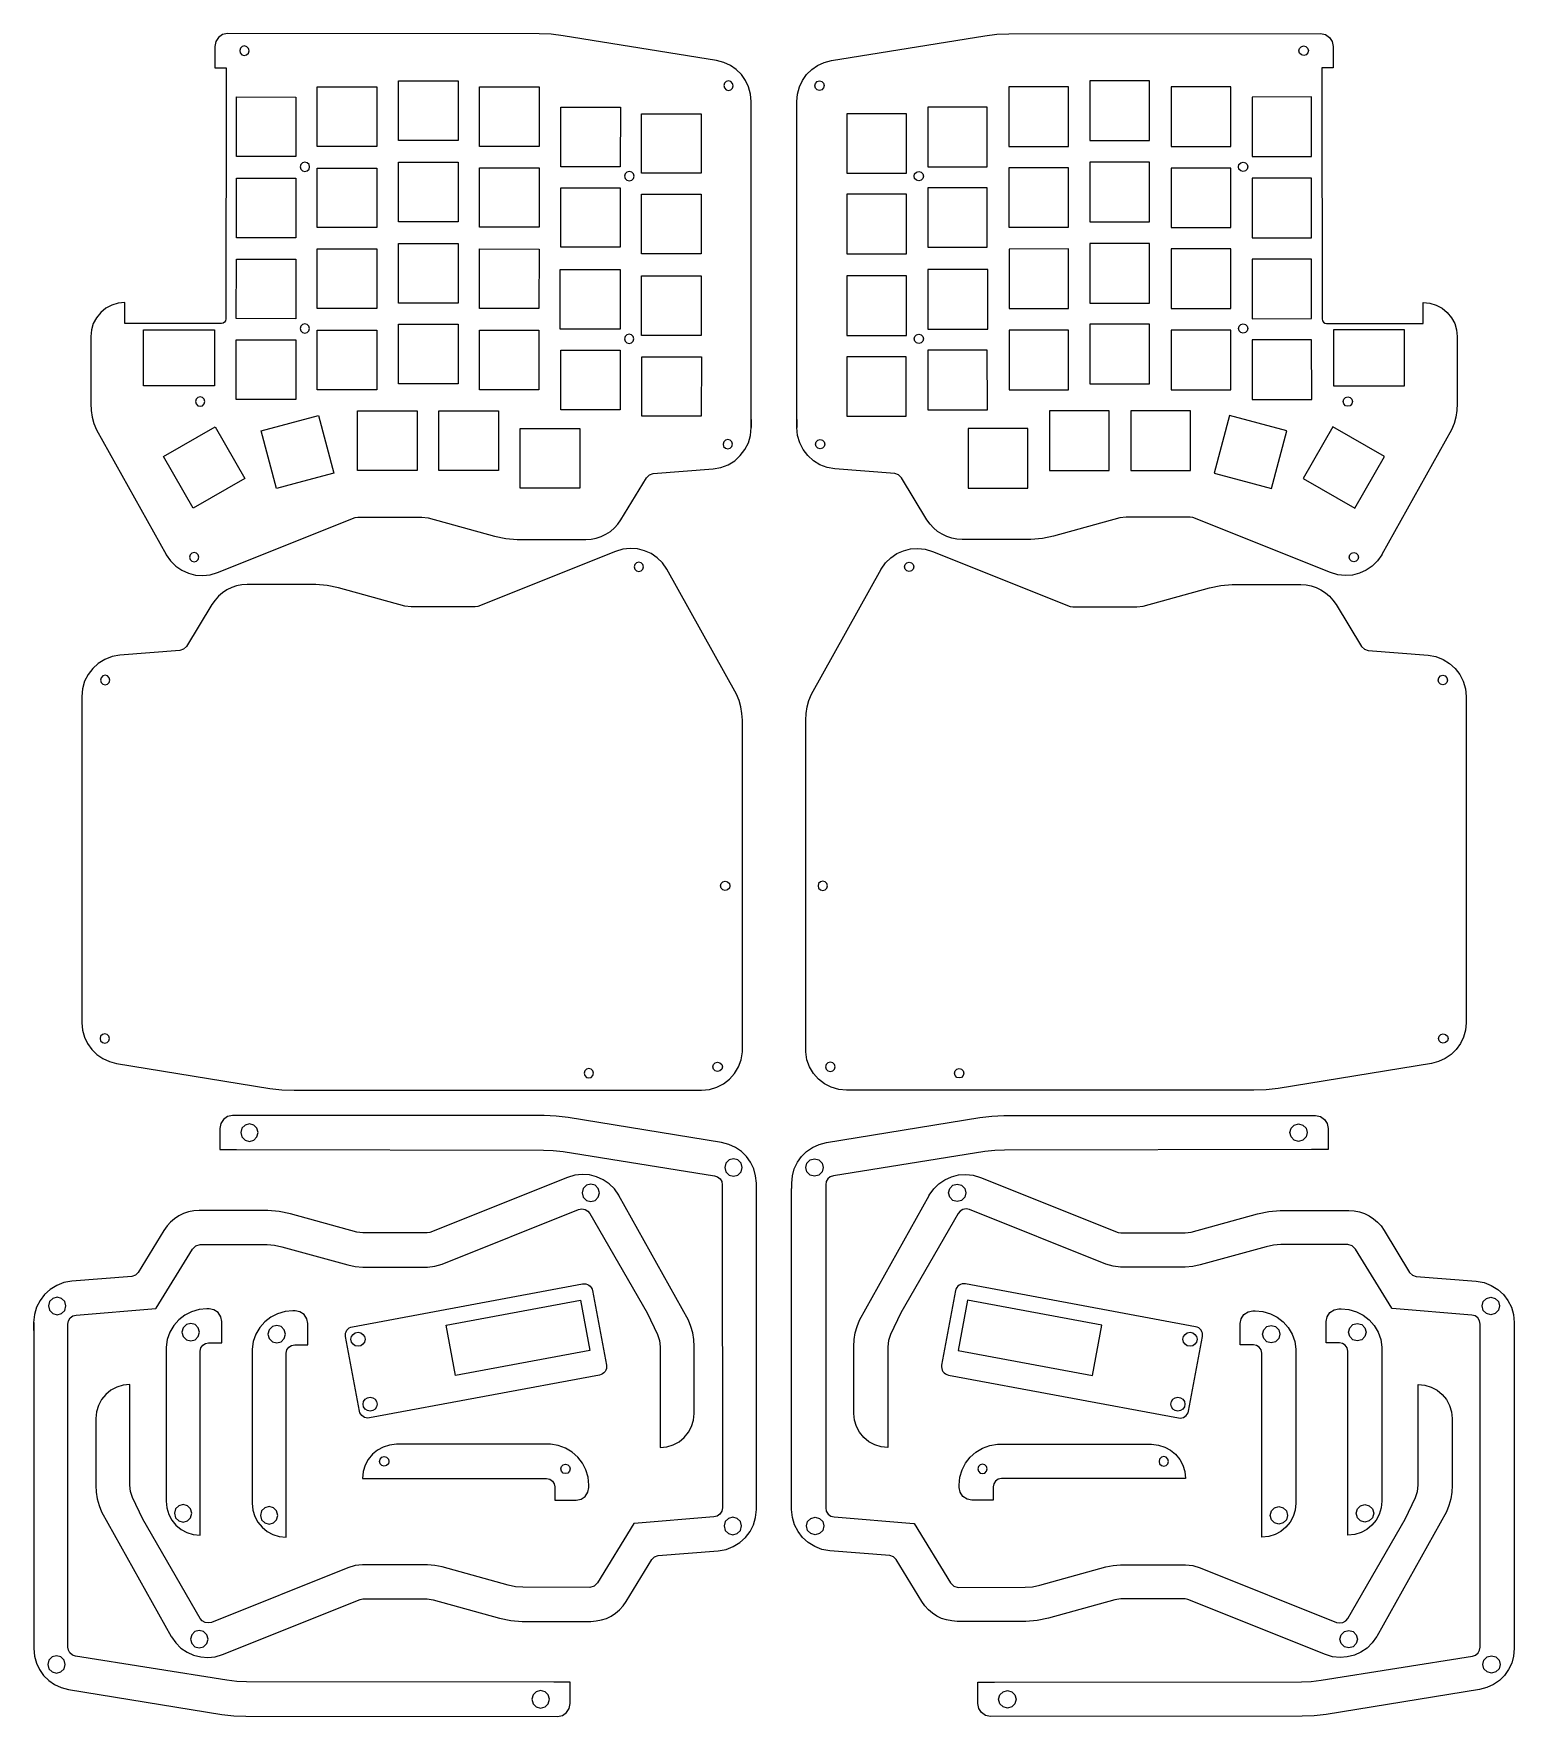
# Model space of a CAD drawing. Header units: millimetres. Extents: x 44 to 392, y 35 to 430.
import ezdxf

# ---------------------------------------------------------------- set-up
doc = ezdxf.new("R2010")
doc.units = ezdxf.units.MM
doc.header["$MEASUREMENT"] = 0
doc.layers.add('Ebene 1', color=7, linetype='Continuous')

msp = doc.modelspace()

# ---------------------------------------------------------------- linework, layer by layer
for p, q in [((205.56, 229.9), (205.71, 230.45)), ((205.71, 229.35), (205.56, 229.9)), ((205.71, 230.45), (206.11, 230.86)), ((206.11, 230.86), (206.66, 231)), ((206.66, 231), (207.21, 230.86)), ((207.21, 230.86), (207.61, 230.45)), ((207.61, 230.45), (207.76, 229.9)), ((207.76, 229.9), (207.61, 229.35)), ((207.76, 229.9), (207.76, 229.9)), ((228.58, 230.45), (228.44, 229.9)), ((228.44, 229.9), (228.58, 229.35)), ((228.44, 229.9), (228.44, 229.9)), ((228.99, 230.86), (228.58, 230.45)), ((229.54, 231), (228.99, 230.86)), ((230.09, 230.86), (229.54, 231)), ((230.49, 230.45), (230.09, 230.86)), ((230.64, 229.9), (230.49, 230.45)), ((230.49, 229.35), (230.64, 229.9)), ((206.11, 228.95), (205.71, 229.35)), ((206.66, 228.8), (206.11, 228.95)), ((207.21, 228.95), (206.66, 228.8)), ((207.61, 229.35), (207.21, 228.95)), ((228.58, 229.35), (228.99, 228.95)), ((228.99, 228.95), (229.54, 228.8)), ((229.54, 228.8), (230.09, 228.95)), ((230.09, 228.95), (230.49, 229.35)), ((210.66, 213.39), (210.66, 213.39)), ((225.54, 213.39), (225.54, 213.39)), ((203.76, 187.33), (203.91, 187.88)), ((203.91, 186.78), (203.76, 187.33)), ((203.91, 187.88), (204.31, 188.28)), ((204.31, 186.38), (203.91, 186.78)), ((204.31, 188.28), (204.86, 188.43)), ((204.86, 186.23), (204.31, 186.38)), ((204.86, 188.43), (205.41, 188.28)), ((205.41, 186.38), (204.86, 186.23)), ((205.41, 188.28), (205.82, 187.88)), ((205.82, 186.78), (205.41, 186.38)), ((205.82, 187.88), (205.96, 187.33)), ((205.96, 187.33), (205.82, 186.78)), ((205.96, 187.33), (205.96, 187.33)), ((230.38, 187.88), (230.23, 187.33)), ((230.23, 187.33), (230.38, 186.78)), ((230.23, 187.33), (230.23, 187.33)), ((230.78, 188.28), (230.38, 187.88)), ((230.38, 186.78), (230.78, 186.38)), ((231.33, 188.43), (230.78, 188.28)), ((230.78, 186.38), (231.33, 186.23)), ((231.88, 188.28), (231.33, 188.43)), ((231.33, 186.23), (231.88, 186.38)), ((232.28, 187.88), (231.88, 188.28)), ((231.88, 186.38), (232.28, 186.78)), ((232.43, 187.33), (232.28, 187.88)), ((232.28, 186.78), (232.43, 187.33)), ((175.68, 185.84), (175.68, 185.84)), ((260.51, 185.84), (260.51, 185.84)), ((125.45, 94.64), (125.59, 95.19)), ((125.59, 95.19), (126, 95.59)), ((126, 95.59), (126.55, 95.74)), ((126.55, 95.74), (127.1, 95.59)), ((126.55, 95.74), (126.55, 95.74)), ((127.1, 95.59), (127.5, 95.19)), ((127.5, 95.19), (127.65, 94.64)), ((308.7, 95.19), (308.55, 94.64)), ((309.1, 95.59), (308.7, 95.19)), ((309.65, 95.74), (309.1, 95.59)), ((310.2, 95.59), (309.65, 95.74)), ((309.65, 95.74), (309.65, 95.74)), ((310.6, 95.19), (310.2, 95.59)), ((310.75, 94.64), (310.6, 95.19)), ((125.59, 94.09), (125.45, 94.64)), ((126, 93.69), (125.59, 94.09)), ((126.55, 93.54), (126, 93.69)), ((127.1, 93.69), (126.55, 93.54)), ((127.5, 94.09), (127.1, 93.69)), ((127.65, 94.64), (127.5, 94.09)), ((168.02, 92.85), (168.17, 93.4)), ((168.17, 92.3), (168.02, 92.85)), ((168.17, 93.4), (168.57, 93.8)), ((168.57, 91.89), (168.17, 92.3)), ((168.57, 93.8), (169.12, 93.95)), ((169.12, 91.75), (168.57, 91.89)), ((169.12, 93.95), (169.67, 93.8)), ((169.12, 93.95), (169.12, 93.95)), ((169.67, 91.89), (169.12, 91.75)), ((169.67, 93.8), (170.07, 93.4)), ((170.07, 92.3), (169.67, 91.89)), ((170.07, 93.4), (170.22, 92.85)), ((170.22, 92.85), (170.07, 92.3)), ((266.12, 93.4), (265.97, 92.85)), ((265.97, 92.85), (266.12, 92.3)), ((266.52, 93.8), (266.12, 93.4)), ((266.12, 92.3), (266.52, 91.89)), ((267.07, 93.95), (266.52, 93.8)), ((266.52, 91.89), (267.07, 91.75)), ((267.62, 93.8), (267.07, 93.95)), ((267.07, 93.95), (267.07, 93.95)), ((267.07, 91.75), (267.62, 91.89)), ((268.03, 93.4), (267.62, 93.8)), ((267.62, 91.89), (268.03, 92.3)), ((268.17, 92.85), (268.03, 93.4)), ((268.03, 92.3), (268.17, 92.85)), ((308.55, 94.64), (308.7, 94.09)), ((308.7, 94.09), (309.1, 93.69)), ((309.1, 93.69), (309.65, 93.54)), ((309.65, 93.54), (310.2, 93.69)), ((310.2, 93.69), (310.6, 94.09)), ((310.6, 94.09), (310.75, 94.64))]:
    msp.add_line(p, q)
for points in [[(94.77, 426.14), (94.77, 426.14), (94.63, 426.69), (94.23, 427.1), (93.69, 427.26), (93.13, 427.12), (92.73, 426.72), (92.57, 426.18), (92.71, 425.62), (93.11, 425.21), (93.65, 425.06), (94.2, 425.2), (94.61, 425.59)], [(341.43, 426.14), (341.43, 426.14), (341.56, 426.69), (341.96, 427.1), (342.51, 427.26), (343.06, 427.12), (343.47, 426.72), (343.63, 426.18), (343.49, 425.62), (343.09, 425.21), (342.54, 425.06), (341.99, 425.2), (341.58, 425.59)], [(208.49, 417.92), (208.49, 417.92), (208.35, 418.47), (207.96, 418.88), (207.41, 419.04), (206.86, 418.9), (206.45, 418.5), (206.29, 417.95), (206.43, 417.4), (206.83, 416.99), (207.38, 416.84), (207.93, 416.97), (208.34, 417.37)], [(227.7, 417.92), (227.7, 417.92), (227.84, 418.47), (228.24, 418.88), (228.79, 419.04), (229.34, 418.9), (229.75, 418.5), (229.9, 417.95), (229.76, 417.4), (229.37, 416.99), (228.82, 416.84), (228.27, 416.97), (227.86, 417.37)], [(208.34, 333.68), (208.34, 333.68), (208.2, 334.23), (207.8, 334.64), (207.25, 334.8), (206.7, 334.66), (206.29, 334.26), (206.14, 333.71), (206.27, 333.16), (206.67, 332.75), (207.22, 332.6), (207.77, 332.74), (208.18, 333.13)], [(227.86, 333.68), (227.86, 333.68), (228, 334.23), (228.4, 334.64), (228.94, 334.8), (229.5, 334.66), (229.9, 334.26), (230.06, 333.71), (229.92, 333.16), (229.52, 332.75), (228.98, 332.6), (228.42, 332.74), (228.02, 333.13)], [(82.98, 307.11), (82.98, 307.11), (82.84, 307.66), (82.44, 308.07), (81.89, 308.22), (81.34, 308.08), (80.93, 307.69), (80.78, 307.14), (80.92, 306.59), (81.31, 306.18), (81.86, 306.02), (82.41, 306.16), (82.82, 306.56)], [(187.43, 304.88), (187.43, 304.88), (187.29, 305.43), (186.88, 305.83), (186.33, 305.98), (185.78, 305.83), (185.38, 305.43), (185.23, 304.88), (185.38, 304.33), (185.78, 303.92), (186.33, 303.78), (186.88, 303.92), (187.29, 304.33)], [(248.76, 304.88), (248.76, 304.88), (248.91, 305.43), (249.31, 305.83), (249.86, 305.98), (250.41, 305.83), (250.81, 305.43), (250.96, 304.88), (250.81, 304.33), (250.41, 303.92), (249.86, 303.78), (249.31, 303.92), (248.91, 304.33)], [(353.22, 307.11), (353.22, 307.11), (353.36, 307.66), (353.75, 308.07), (354.3, 308.22), (354.85, 308.08), (355.26, 307.69), (355.42, 307.14), (355.28, 306.59), (354.88, 306.18), (354.33, 306.02), (353.78, 306.16), (353.37, 306.56)], [(62.09, 278.26), (62.09, 278.26), (61.94, 278.81), (61.54, 279.21), (60.99, 279.36), (60.44, 279.21), (60.03, 278.81), (59.89, 278.26), (60.03, 277.71), (60.44, 277.3), (60.99, 277.16), (61.54, 277.3), (61.94, 277.71)], [(374.11, 278.26), (374.11, 278.26), (374.26, 278.81), (374.66, 279.21), (375.21, 279.36), (375.76, 279.21), (376.16, 278.81), (376.31, 278.26), (376.16, 277.71), (375.76, 277.3), (375.21, 277.16), (374.66, 277.3), (374.26, 277.71)], [(61.96, 194.02), (61.96, 194.02), (61.81, 194.57), (61.41, 194.97), (60.86, 195.12), (60.31, 194.97), (59.91, 194.57), (59.76, 194.02), (59.91, 193.47), (60.31, 193.07), (60.86, 192.92), (61.41, 193.07), (61.81, 193.47)], [(374.24, 194.02), (374.24, 194.02), (374.38, 194.57), (374.79, 194.97), (375.34, 195.12), (375.89, 194.97), (376.29, 194.57), (376.44, 194.02), (376.29, 193.47), (375.89, 193.07), (375.34, 192.92), (374.79, 193.07), (374.38, 193.47)], [(175.68, 185.84), (175.68, 185.84), (175.54, 186.39), (175.13, 186.79), (174.58, 186.94), (174.03, 186.79), (173.63, 186.39), (173.48, 185.84), (173.63, 185.29), (174.03, 184.88), (174.58, 184.74), (175.13, 184.88), (175.54, 185.29)], [(260.51, 185.84), (260.51, 185.84), (260.66, 186.39), (261.06, 186.79), (261.61, 186.94), (262.16, 186.79), (262.56, 186.39), (262.71, 185.84), (262.56, 185.29), (262.16, 184.88), (261.61, 184.74), (261.06, 184.88), (260.66, 185.29)]]:
    msp.add_lwpolyline(points, close=True)
for points in [[(192.93, 304.27), (192.9, 304.32), (191.87, 305.77), (190.63, 306.99), (189.21, 307.96), (187.66, 308.65), (186, 309.07), (184.29, 309.19), (182.56, 309), (180.85, 308.49), (148.52, 295.55), (147.88, 295.43), (132.83, 295.43), (131.36, 295.63), (115.8, 299.95), (113.15, 300.49), (110.46, 300.68), (94.34, 300.68), (93.08, 300.6), (91.86, 300.36), (90.7, 299.97), (89.59, 299.43), (88.56, 298.77), (87.62, 297.97), (86.78, 297.05), (86.06, 296.03), (80.06, 286.16), (79.4, 285.5), (78.51, 285.21), (64.42, 284.07), (62.58, 283.75), (60.89, 283.1), (59.36, 282.16), (58.05, 280.97), (56.96, 279.56), (56.15, 277.96), (55.64, 276.22), (55.46, 274.36), (55.47, 272.46)], [(243.26, 304.27), (243.29, 304.32), (244.32, 305.77), (245.56, 306.99), (246.98, 307.96), (248.54, 308.65), (250.19, 309.07), (251.9, 309.19), (253.63, 309), (255.34, 308.49), (287.67, 295.55), (288.31, 295.43), (303.37, 295.43), (304.84, 295.63), (320.39, 299.95), (323.04, 300.49), (325.74, 300.68), (341.86, 300.68), (343.11, 300.6), (344.33, 300.36), (345.5, 299.97), (346.6, 299.43), (347.63, 298.77), (348.57, 297.97), (349.41, 297.05), (350.13, 296.03), (356.14, 286.16), (356.8, 285.5), (357.69, 285.21), (371.77, 284.07), (373.61, 283.75), (375.31, 283.1), (376.83, 282.16), (378.15, 280.97), (379.23, 279.56), (380.04, 277.96), (380.55, 276.22), (380.73, 274.36), (380.73, 272.46)], [(55.49, 198.9), (55.49, 198.9), (55.49, 197.73), (55.65, 195.98), (56.11, 194.33), (56.84, 192.8), (57.81, 191.43), (59.01, 190.25), (60.4, 189.28), (61.96, 188.57), (63.66, 188.13), (99.66, 182.29), (102.49, 181.95), (105.34, 181.84), (201.05, 181.84), (202.91, 182.02), (204.65, 182.54), (206.24, 183.36), (207.64, 184.45), (208.82, 185.78), (209.74, 187.32), (210.36, 189.03), (210.66, 190.87), (210.66, 213.39), (210.66, 268.79), (210.57, 270.38), (210.31, 271.94), (209.88, 273.46), (209.29, 274.93), (192.9, 304.32)], [(380.7, 198.9), (380.7, 198.9), (380.7, 197.73), (380.54, 195.98), (380.09, 194.33), (379.36, 192.8), (378.38, 191.43), (377.19, 190.25), (375.79, 189.28), (374.23, 188.57), (372.53, 188.13), (336.53, 182.29), (333.7, 181.95), (330.85, 181.84), (235.15, 181.84), (233.29, 182.02), (231.54, 182.54), (229.95, 183.36), (228.55, 184.45), (227.37, 185.78), (226.46, 187.32), (225.83, 189.03), (225.54, 190.87), (225.54, 213.39), (225.54, 268.79), (225.62, 270.38), (225.88, 271.94), (226.31, 273.46), (226.91, 274.93), (243.29, 304.32)], [(55.47, 272.46), (55.49, 197.73)], [(380.73, 272.46), (380.7, 197.73)], [(143.31, 114.85), (141.11, 126.65), (172.66, 132.52), (174.85, 120.72), (143.31, 114.85)], [(292.89, 114.85), (295.08, 126.65), (263.54, 132.52), (261.34, 120.72), (292.89, 114.85)]]:
    msp.add_lwpolyline(points)
for points in [[(173.13, 136.36, -0.414214), (175.46, 134.76), (178.72, 117.24, -0.414214), (177.12, 114.91), (123.05, 104.84, -0.414214), (120.72, 106.44), (117.45, 123.96, -0.414214), (119.05, 126.29)], [(263.07, 136.36, 0.414214), (260.74, 134.76), (257.48, 117.24, 0.414214), (259.08, 114.91), (313.15, 104.84, 0.414214), (315.48, 106.44), (318.74, 123.96, 0.414214), (317.14, 126.29)]]:
    msp.add_lwpolyline(points, format="xyb", close=True)
for centre in [(120.37, 123.32), (315.83, 123.32), (123.21, 108.08), (312.99, 108.08)]:
    msp.add_circle(centre, 1.65)
at = {"layer": 'Ebene 1'}
for p, q in [((212.76, 390.51), (212.76, 390.51)), ((223.44, 390.51), (223.44, 390.51)), ((122.78, 95.11), (122.04, 93.75)), ((123.75, 96.3), (122.78, 95.11)), ((124.94, 97.27), (123.75, 96.3)), ((126.3, 98.01), (124.94, 97.27)), ((127.8, 98.48), (126.3, 98.01)), ((129.41, 98.64), (127.8, 98.48)), ((165.57, 98.64), (129.41, 98.64)), ((165.58, 98.64), (165.57, 98.64)), ((167.42, 98.35), (165.58, 98.64)), ((169.13, 97.72), (167.42, 98.35)), ((170.67, 96.8), (169.13, 97.72)), ((172, 95.62), (170.67, 96.8)), ((173.09, 94.22), (172, 95.62)), ((263.1, 94.22), (264.2, 95.62)), ((264.2, 95.62), (265.53, 96.8)), ((265.53, 96.8), (267.06, 97.72)), ((267.06, 97.72), (268.77, 98.35)), ((268.77, 98.35), (270.62, 98.64)), ((270.62, 98.64), (270.62, 98.64)), ((270.62, 98.64), (306.78, 98.64)), ((306.78, 98.64), (308.4, 98.48)), ((308.4, 98.48), (309.9, 98.01)), ((309.9, 98.01), (311.26, 97.27)), ((311.26, 97.27), (312.44, 96.3)), ((312.44, 96.3), (313.42, 95.11)), ((313.42, 95.11), (314.16, 93.75)), ((121.57, 92.25), (121.41, 90.64)), ((122.04, 93.75), (121.57, 92.25)), ((173.91, 92.63), (173.09, 94.22)), ((174.43, 90.89), (173.91, 92.63)), ((261.76, 90.89), (262.28, 92.63)), ((262.28, 92.63), (263.1, 94.22)), ((314.16, 93.75), (314.62, 92.25)), ((314.62, 92.25), (314.78, 90.64)), ((121.41, 90.64), (121.41, 90.61)), ((121.41, 90.61), (164.68, 90.62)), ((164.68, 90.62), (165.44, 90.45)), ((165.44, 90.45), (166.05, 90.02)), ((166.05, 90.02), (166.46, 89.39)), ((166.46, 89.39), (166.61, 88.63)), ((166.61, 88.63), (166.61, 85.53)), ((173.73, 86.41), (174.38, 87.38)), ((174.38, 87.38), (174.61, 88.53)), ((174.61, 89.03), (174.43, 90.89)), ((174.61, 88.53), (174.61, 89.03)), ((261.58, 89.03), (261.76, 90.89)), ((261.58, 88.53), (261.58, 89.03)), ((261.81, 87.38), (261.58, 88.53)), ((262.46, 86.41), (261.81, 87.38)), ((269.73, 89.39), (269.58, 88.63)), ((269.58, 88.63), (269.58, 85.53)), ((270.14, 90.02), (269.73, 89.39)), ((270.76, 90.45), (270.14, 90.02)), ((271.51, 90.62), (270.76, 90.45)), ((314.78, 90.61), (271.51, 90.62)), ((314.78, 90.64), (314.78, 90.61)), ((166.61, 85.53), (171.61, 85.53)), ((171.61, 85.53), (172.76, 85.76)), ((172.76, 85.76), (173.73, 86.41)), ((263.44, 85.76), (262.46, 86.41)), ((264.58, 85.53), (263.44, 85.76)), ((269.58, 85.53), (264.58, 85.53))]:
    msp.add_line(p, q, dxfattribs=at)
for points in [[(212.76, 413.06), (212.76, 414.22), (212.6, 415.97), (212.14, 417.63), (211.41, 419.16), (210.44, 420.53), (209.24, 421.71), (207.85, 422.67), (206.29, 423.39), (204.59, 423.83), (168.59, 429.68), (165.76, 430.02), (162.91, 430.13), (89.7, 430.16), (88.54, 429.93), (87.58, 429.28), (86.94, 428.33), (86.7, 427.16), (86.7, 422.16), (89.37, 422.16), (89.37, 421.16), (89.37, 419.92), (89.35, 363.11), (89.27, 362.7), (89.03, 362.35), (88.69, 362.12), (88.27, 362.04), (67.75, 362.05), (65.6, 362.05), (65.6, 366.97), (65.57, 366.97), (64.01, 366.81), (62.51, 366.36), (61.14, 365.63), (59.92, 364.63), (58.92, 363.41), (58.18, 362.03), (57.73, 360.54), (57.57, 358.97), (57.57, 343.22), (57.65, 341.63), (57.91, 340.07), (58.34, 338.55), (58.94, 337.08), (75.28, 307.74), (75.28, 307.74), (75.31, 307.69), (76.34, 306.23), (77.58, 305.01), (79, 304.04), (80.55, 303.35), (82.21, 302.93), (83.92, 302.81), (85.65, 303), (87.36, 303.51), (119.69, 316.43), (120.33, 316.56), (135.39, 316.55), (136.86, 316.35), (152.41, 312.03), (155.06, 311.48), (157.76, 311.3), (173.88, 311.29), (175.13, 311.37), (176.35, 311.61), (177.52, 312), (178.62, 312.53), (179.65, 313.2), (180.59, 313.99), (181.43, 314.91), (182.15, 315.94), (188.16, 325.8), (188.82, 326.46), (189.71, 326.76), (203.8, 327.88), (205.63, 328.21), (207.33, 328.86), (208.86, 329.79), (210.17, 330.99), (211.26, 332.4), (212.07, 333.99), (212.58, 335.73), (212.76, 337.59)], [(223.44, 413.06), (223.44, 414.22), (223.6, 415.97), (224.05, 417.63), (224.78, 419.16), (225.76, 420.53), (226.95, 421.71), (228.34, 422.67), (229.9, 423.39), (231.61, 423.83), (267.6, 429.68), (270.43, 430.02), (273.28, 430.13), (346.49, 430.16), (347.66, 429.93), (348.61, 429.28), (349.26, 428.33), (349.49, 427.16), (349.49, 422.16), (346.82, 422.16), (346.83, 421.16), (346.83, 419.92), (346.85, 363.11), (346.93, 362.7), (347.16, 362.35), (347.51, 362.12), (347.92, 362.04), (368.44, 362.05), (370.59, 362.05), (370.59, 366.97), (370.62, 366.97), (372.19, 366.81), (373.68, 366.36), (375.06, 365.63), (376.28, 364.63), (377.28, 363.41), (378.01, 362.03), (378.47, 360.54), (378.62, 358.97), (378.63, 343.22), (378.54, 341.63), (378.28, 340.07), (377.86, 338.55), (377.26, 337.08), (360.91, 307.74), (360.91, 307.74), (360.89, 307.69), (359.86, 306.23), (358.62, 305.01), (357.2, 304.04), (355.64, 303.35), (353.99, 302.93), (352.28, 302.81), (350.55, 303), (348.84, 303.51), (316.51, 316.43), (315.86, 316.56), (300.81, 316.55), (299.34, 316.35), (283.78, 312.03), (281.14, 311.48), (278.44, 311.3), (262.32, 311.29), (261.06, 311.37), (259.85, 311.61), (258.68, 312), (257.57, 312.53), (256.54, 313.2), (255.6, 313.99), (254.76, 314.91), (254.04, 315.94), (248.03, 325.8), (247.37, 326.46), (246.48, 326.76), (232.4, 327.88), (230.56, 328.21), (228.86, 328.86), (227.34, 329.79), (226.02, 330.99), (224.94, 332.4), (224.13, 333.99), (223.61, 335.73), (223.44, 337.59)], [(212.76, 339.5), (212.76, 337.59), (212.76, 414.22)], [(223.44, 339.5), (223.44, 337.59), (223.44, 414.22)], [(213.95, 83.3), (213.95, 158.77), (213.95, 158.81), (213.95, 159.98), (213.79, 161.73), (213.33, 163.38), (212.6, 164.91), (211.63, 166.28), (210.43, 167.46), (209.04, 168.43), (207.48, 169.14), (205.78, 169.58), (169.78, 175.42), (166.95, 175.76), (164.1, 175.88), (90.89, 175.89), (89.74, 175.66), (88.77, 175.01), (88.12, 174.04), (87.89, 172.89), (87.89, 167.89), (91.8, 167.89), (163.93, 167.8), (166.25, 167.71), (168.56, 167.42), (204.14, 161.74), (204.86, 161.48), (205.43, 161.01), (205.81, 160.37), (205.95, 159.61), (205.96, 83.72), (205.81, 82.93), (205.39, 82.26), (204.76, 81.79), (203.98, 81.58), (185.27, 80.07), (185.15, 80), (176.66, 66.07), (175.88, 65.31), (174.82, 65.03), (159.1, 65.04), (157.35, 65.16), (155.63, 65.51), (140.14, 69.82), (138.42, 70.17), (136.66, 70.29), (121.44, 70.29), (119.7, 70.13), (118.01, 69.63), (85.93, 56.8), (85.17, 56.65), (84.43, 56.76), (83.77, 57.13), (83.27, 57.72), (69.8, 81.07), (67.41, 86.13), (66.93, 87.55), (66.77, 89.04), (66.8, 106.62), (66.8, 112.7), (66.77, 112.7), (65.2, 112.54), (63.71, 112.09), (62.33, 111.35), (61.11, 110.35), (60.11, 109.14), (59.38, 107.76), (58.92, 106.27), (58.77, 104.7), (58.77, 88.94), (58.85, 87.36), (59.11, 85.8), (59.54, 84.27), (60.14, 82.8), (76.49, 53.47)], [(222.24, 83.3), (222.24, 158.77), (222.25, 158.81), (222.25, 159.98), (222.41, 161.73), (222.86, 163.38), (223.59, 164.91), (224.57, 166.28), (225.76, 167.46), (227.16, 168.43), (228.72, 169.14), (230.42, 169.58), (266.42, 175.42), (269.25, 175.76), (272.1, 175.88), (345.3, 175.89), (346.45, 175.66), (347.42, 175.01), (348.08, 174.04), (348.3, 172.89), (348.3, 167.89), (344.4, 167.89), (272.26, 167.8), (269.94, 167.71), (267.63, 167.42), (232.06, 161.74), (231.33, 161.48), (230.76, 161.01), (230.38, 160.37), (230.25, 159.61), (230.24, 83.72), (230.39, 82.93), (230.81, 82.26), (231.43, 81.79), (232.22, 81.58), (250.93, 80.07), (251.05, 80), (259.53, 66.07), (260.32, 65.31), (261.37, 65.03), (277.1, 65.04), (278.85, 65.16), (280.56, 65.51), (296.05, 69.82), (297.78, 70.17), (299.53, 70.29), (314.75, 70.29), (316.5, 70.13), (318.18, 69.63), (350.26, 56.8), (351.02, 56.65), (351.77, 56.76), (352.43, 57.13), (352.93, 57.72), (366.4, 81.07), (368.78, 86.13), (369.27, 87.55), (369.43, 89.04), (369.4, 106.62), (369.4, 112.7), (369.43, 112.7), (370.99, 112.54), (372.49, 112.09), (373.86, 111.35), (375.08, 110.35), (376.08, 109.14), (376.82, 107.76), (377.27, 106.27), (377.43, 104.7), (377.43, 88.94), (377.34, 87.36), (377.09, 85.8), (376.66, 84.27), (376.06, 82.8), (359.71, 53.47)], [(181.64, 157.14), (181.64, 157.14), (181.62, 157.19), (180.59, 158.65), (179.35, 159.86), (177.93, 160.83), (176.37, 161.53), (174.72, 161.94), (173.01, 162.06), (171.28, 161.88), (169.57, 161.37), (137.24, 148.43), (136.6, 148.31), (121.54, 148.31), (120.07, 148.51), (104.51, 152.84), (101.87, 153.38), (99.17, 153.56), (83.05, 153.57), (81.8, 153.49), (80.58, 153.25), (79.41, 152.86), (78.3, 152.33), (77.27, 151.66), (76.33, 150.86), (75.5, 149.95), (74.77, 148.92), (68.76, 139.05), (68.11, 138.39), (67.22, 138.1), (53.13, 136.97), (51.29, 136.64), (49.6, 136), (48.07, 135.06), (46.75, 133.87), (45.67, 132.46), (44.86, 130.86), (44.35, 129.12), (44.17, 127.26), (44.17, 125.36)], [(254.55, 157.14), (254.55, 157.14), (254.58, 157.19), (255.61, 158.65), (256.85, 159.86), (258.27, 160.83), (259.82, 161.53), (261.48, 161.94), (263.19, 162.06), (264.92, 161.88), (266.63, 161.37), (298.96, 148.43), (299.6, 148.31), (314.66, 148.31), (316.13, 148.51), (331.68, 152.84), (334.33, 153.38), (337.02, 153.56), (353.15, 153.57), (354.4, 153.49), (355.62, 153.25), (356.79, 152.86), (357.89, 152.33), (358.92, 151.66), (359.86, 150.86), (360.7, 149.95), (361.42, 148.92), (367.43, 139.05), (368.09, 138.39), (368.98, 138.1), (383.06, 136.97), (384.9, 136.64), (386.6, 136), (388.12, 135.06), (389.44, 133.87), (390.52, 132.46), (391.33, 130.86), (391.85, 129.12), (392.02, 127.26), (392.02, 125.36)], [(44.18, 127.3), (44.18, 51.83), (44.18, 51.79), (44.18, 50.63), (44.34, 48.88), (44.8, 47.22), (45.53, 45.69), (46.5, 44.32), (47.7, 43.14), (49.09, 42.18), (50.65, 41.46), (52.35, 41.03), (88.35, 35.18), (91.18, 34.84), (94.03, 34.72), (167.24, 34.71), (168.39, 34.94), (169.36, 35.59), (170.01, 36.56), (170.24, 37.71), (170.24, 42.71), (166.34, 42.71), (94.2, 42.8), (91.88, 42.9), (89.57, 43.18), (53.99, 48.87), (53.27, 49.12), (52.7, 49.6), (52.32, 50.24), (52.18, 50.99), (52.17, 126.88), (52.32, 127.68), (52.74, 128.34), (53.37, 128.81), (54.15, 129.03), (72.86, 130.53), (72.98, 130.6), (81.47, 144.54), (82.25, 145.29), (83.31, 145.57), (99.03, 145.57), (100.78, 145.45), (102.5, 145.09), (117.99, 140.79), (119.71, 140.43), (121.47, 140.31), (136.69, 140.31), (138.43, 140.47), (140.12, 140.97), (172.2, 153.8), (172.96, 153.96), (173.7, 153.84), (174.36, 153.47), (174.86, 152.88), (188.33, 129.54), (190.72, 124.47), (191.2, 123.05), (191.36, 121.56), (191.33, 103.98), (191.33, 97.91), (191.36, 97.91), (192.93, 98.06), (194.42, 98.52), (195.8, 99.25), (197.02, 100.25), (198.02, 101.47), (198.75, 102.84), (199.21, 104.34), (199.36, 105.91), (199.37, 121.66), (199.28, 123.24), (199.02, 124.81), (198.59, 126.33), (197.99, 127.8), (181.64, 157.14)], [(392.02, 127.3), (392.02, 51.83), (392.01, 51.79), (392.01, 50.63), (391.85, 48.88), (391.4, 47.22), (390.67, 45.69), (389.69, 44.32), (388.5, 43.14), (387.1, 42.18), (385.54, 41.46), (383.84, 41.03), (347.84, 35.18), (345.01, 34.84), (342.16, 34.72), (268.96, 34.71), (267.81, 34.94), (266.83, 35.59), (266.18, 36.56), (265.96, 37.71), (265.95, 42.71), (269.86, 42.71), (341.99, 42.8), (344.32, 42.9), (346.63, 43.18), (382.2, 48.87), (382.93, 49.12), (383.5, 49.6), (383.87, 50.24), (384.01, 50.99), (384.02, 126.88), (383.87, 127.68), (383.45, 128.34), (382.82, 128.81), (382.04, 129.03), (363.33, 130.53), (363.21, 130.6), (354.72, 144.54), (353.94, 145.29), (352.89, 145.57), (337.16, 145.57), (335.41, 145.45), (333.69, 145.09), (318.2, 140.79), (316.48, 140.43), (314.73, 140.31), (299.51, 140.31), (297.76, 140.47), (296.08, 140.97), (264, 153.8), (263.24, 153.96), (262.49, 153.84), (261.83, 153.47), (261.33, 152.88), (247.86, 129.54), (245.48, 124.47), (244.99, 123.05), (244.83, 121.56), (244.86, 103.98), (244.86, 97.91), (244.83, 97.91), (243.27, 98.06), (241.77, 98.52), (240.4, 99.25), (239.18, 100.25), (238.18, 101.47), (237.44, 102.84), (236.99, 104.34), (236.83, 105.91), (236.83, 121.66), (236.91, 123.24), (237.17, 124.81), (237.6, 126.33), (238.2, 127.8), (254.55, 157.14)], [(76.49, 53.47), (76.49, 53.47), (76.52, 53.41), (77.54, 51.96), (78.78, 50.74), (80.2, 49.77), (81.76, 49.08), (83.41, 48.66), (85.12, 48.54), (86.85, 48.73), (88.56, 49.24), (120.89, 62.17), (121.53, 62.3), (136.59, 62.29), (138.06, 62.09), (153.62, 57.77), (156.26, 57.22), (158.96, 57.04), (175.08, 57.03), (176.34, 57.12), (177.55, 57.36), (178.72, 57.74), (179.83, 58.28), (180.86, 58.94), (181.8, 59.74), (182.64, 60.66), (183.36, 61.68), (189.37, 71.55), (190.03, 72.21), (190.91, 72.5), (205, 73.63), (206.84, 73.96), (208.53, 74.61), (210.06, 75.55), (211.38, 76.74), (212.46, 78.15), (213.27, 79.74), (213.78, 81.48), (213.96, 83.34), (213.96, 85.25)], [(359.71, 53.47), (359.71, 53.47), (359.68, 53.41), (358.65, 51.96), (357.41, 50.74), (355.99, 49.77), (354.44, 49.08), (352.78, 48.66), (351.07, 48.54), (349.34, 48.73), (347.63, 49.24), (315.3, 62.17), (314.66, 62.3), (299.6, 62.29), (298.13, 62.09), (282.58, 57.77), (279.93, 57.22), (277.23, 57.04), (261.11, 57.03), (259.86, 57.12), (258.64, 57.36), (257.47, 57.74), (256.37, 58.28), (255.34, 58.94), (254.4, 59.74), (253.56, 60.66), (252.84, 61.68), (246.83, 71.55), (246.17, 72.21), (245.28, 72.5), (231.2, 73.63), (229.36, 73.96), (227.66, 74.61), (226.14, 75.55), (224.82, 76.74), (223.74, 78.15), (222.92, 79.74), (222.41, 81.48), (222.24, 83.34), (222.24, 85.25)]]:
    msp.add_lwpolyline(points, dxfattribs=at)
for points in [[(91.8, 401.28), (91.8, 415.28), (105.8, 415.27), (105.79, 401.27)], [(110.8, 417.67), (124.8, 417.67), (124.8, 403.67), (110.8, 403.67)], [(129.9, 405.05), (129.9, 419.05), (143.9, 419.05), (143.9, 405.05)], [(148.9, 403.66), (148.9, 417.66), (162.9, 417.65), (162.9, 403.65)], [(287.3, 403.66), (287.29, 417.66), (273.29, 417.65), (273.3, 403.65)], [(306.3, 405.05), (306.29, 419.05), (292.29, 419.05), (292.3, 405.05)], [(325.39, 417.67), (311.39, 417.67), (311.4, 403.67), (325.4, 403.67)], [(344.4, 401.28), (344.39, 415.28), (330.4, 415.27), (330.4, 401.27)], [(168, 398.85), (168, 412.85), (182, 412.85), (181.99, 398.85)], [(187, 397.34), (187, 411.34), (201, 411.34), (201, 397.34)], [(249.2, 397.34), (249.19, 411.34), (235.19, 411.34), (235.2, 397.34)], [(268.2, 398.85), (268.19, 412.85), (254.2, 412.85), (254.2, 398.85)], [(106.81, 398.88), (106.81, 398.88), (106.96, 398.33), (107.36, 397.93), (107.91, 397.78), (108.46, 397.93), (108.86, 398.33), (109.01, 398.88), (108.86, 399.43), (108.46, 399.83), (107.91, 399.98), (107.36, 399.83), (106.96, 399.43)], [(143.89, 385.96), (129.89, 385.96), (129.9, 399.96), (143.89, 399.96)], [(292.31, 385.96), (306.3, 385.96), (306.3, 399.96), (292.3, 399.96)], [(329.39, 398.88), (329.39, 398.88), (329.24, 398.33), (328.84, 397.93), (328.29, 397.78), (327.74, 397.93), (327.33, 398.33), (327.19, 398.88), (327.33, 399.43), (327.74, 399.83), (328.29, 399.98), (328.84, 399.83), (329.24, 399.43)], [(105.79, 382.17), (91.79, 382.18), (91.8, 396.18), (105.79, 396.17)], [(124.79, 384.57), (110.79, 384.57), (110.8, 398.57), (124.8, 398.57)], [(148.89, 384.66), (148.9, 398.66), (162.9, 398.65), (162.89, 384.65)], [(183.01, 396.65), (183.01, 396.65), (183.16, 396.1), (183.56, 395.7), (184.11, 395.55), (184.66, 395.7), (185.06, 396.1), (185.21, 396.65), (185.06, 397.2), (184.66, 397.6), (184.11, 397.75), (183.56, 397.61), (183.16, 397.2)], [(253.19, 396.65), (253.19, 396.65), (253.04, 396.1), (252.64, 395.7), (252.09, 395.55), (251.54, 395.7), (251.13, 396.1), (250.99, 396.65), (251.13, 397.2), (251.54, 397.6), (252.09, 397.75), (252.64, 397.61), (253.04, 397.2)], [(287.3, 384.66), (287.3, 398.66), (273.3, 398.65), (273.3, 384.65)], [(311.4, 384.57), (325.4, 384.57), (325.4, 398.57), (311.4, 398.57)], [(330.41, 382.17), (344.4, 382.18), (344.4, 396.18), (330.4, 396.17)], [(167.99, 393.95), (181.99, 393.95), (181.99, 379.95), (167.99, 379.95)], [(200.99, 378.44), (186.99, 378.45), (186.99, 392.44), (200.99, 392.44)], [(235.21, 378.44), (249.21, 378.45), (249.2, 392.44), (235.2, 392.44)], [(268.2, 393.95), (254.2, 393.95), (254.21, 379.95), (268.21, 379.95)], [(143.88, 366.86), (129.89, 366.86), (129.89, 380.86), (143.89, 380.86)], [(292.31, 366.86), (306.31, 366.86), (306.3, 380.86), (292.31, 380.86)], [(105.78, 363.17), (91.78, 363.18), (91.79, 377.18), (105.79, 377.17)], [(124.79, 379.57), (124.78, 365.57), (110.78, 365.57), (110.79, 379.57)], [(148.88, 365.56), (148.89, 379.56), (162.89, 379.55), (162.88, 365.55)], [(287.31, 365.56), (287.31, 379.56), (273.31, 379.55), (273.31, 365.55)], [(311.41, 379.57), (311.41, 365.57), (325.41, 365.57), (325.41, 379.57)], [(330.41, 363.17), (344.41, 363.18), (344.41, 377.18), (330.41, 377.17)], [(181.99, 374.75), (181.98, 360.75), (167.89, 360.75), (167.9, 374.75)], [(186.99, 373.24), (200.99, 373.24), (200.98, 359.24), (186.98, 359.24)], [(249.21, 373.24), (235.21, 373.24), (235.21, 359.24), (249.21, 359.24)], [(254.21, 374.75), (254.21, 360.75), (268.3, 360.75), (268.3, 374.75)], [(69.94, 347.39), (69.95, 360.59), (86.64, 360.58), (86.64, 347.39)], [(106.8, 360.88), (106.8, 360.88), (106.94, 360.33), (107.35, 359.93), (107.9, 359.78), (108.45, 359.93), (108.85, 360.33), (109, 360.88), (108.85, 361.43), (108.45, 361.83), (107.9, 361.98), (107.35, 361.83), (106.94, 361.43)], [(110.78, 346.47), (110.78, 360.47), (124.78, 360.47), (124.78, 346.47)], [(129.88, 347.86), (129.88, 361.86), (143.88, 361.86), (143.88, 347.86)], [(162.88, 346.45), (148.88, 346.46), (148.88, 360.46), (162.88, 360.45)], [(273.32, 346.45), (287.32, 346.46), (287.31, 360.46), (273.31, 360.45)], [(306.32, 347.86), (306.31, 361.86), (292.31, 361.86), (292.32, 347.86)], [(325.42, 346.47), (325.41, 360.47), (311.41, 360.47), (311.42, 346.47)], [(329.4, 360.88), (329.4, 360.88), (329.25, 360.33), (328.85, 359.93), (328.3, 359.78), (327.75, 359.93), (327.35, 360.33), (327.2, 360.88), (327.35, 361.43), (327.75, 361.83), (328.3, 361.98), (328.85, 361.83), (329.25, 361.43)], [(366.25, 347.39), (366.25, 360.59), (349.55, 360.58), (349.56, 347.39)], [(91.78, 344.18), (91.78, 358.18), (105.78, 358.17), (105.77, 344.17)], [(182.99, 358.45), (182.99, 358.45), (183.14, 357.9), (183.54, 357.5), (184.09, 357.35), (184.64, 357.5), (185.05, 357.9), (185.19, 358.45), (185.05, 359), (184.64, 359.4), (184.09, 359.55), (183.54, 359.41), (183.14, 359)], [(253.2, 358.45), (253.2, 358.45), (253.05, 357.9), (252.65, 357.5), (252.1, 357.35), (251.55, 357.5), (251.15, 357.9), (251, 358.45), (251.15, 359), (251.55, 359.4), (252.1, 359.55), (252.65, 359.41), (253.05, 359)], [(344.42, 344.18), (344.41, 358.18), (330.42, 358.17), (330.42, 344.17)], [(181.97, 341.75), (167.98, 341.75), (167.98, 355.75), (181.98, 355.75)], [(187.03, 354.24), (201.03, 354.24), (201.02, 340.24), (187.03, 340.24)], [(249.16, 354.24), (235.17, 354.24), (235.17, 340.24), (249.17, 340.24)], [(254.22, 341.75), (268.22, 341.75), (268.21, 355.75), (254.22, 355.75)], [(82.19, 343.69), (82.19, 343.69), (82.34, 343.14), (82.74, 342.73), (83.29, 342.58), (83.84, 342.73), (84.24, 343.14), (84.39, 343.69), (84.24, 344.24), (83.84, 344.64), (83.29, 344.79), (82.74, 344.64), (82.34, 344.24)], [(354.01, 343.69), (354.01, 343.69), (353.86, 343.14), (353.46, 342.73), (352.91, 342.58), (352.35, 342.73), (351.95, 343.14), (351.81, 343.69), (351.95, 344.24), (352.35, 344.64), (352.91, 344.79), (353.46, 344.64), (353.86, 344.24)], [(107.3, 324.91), (101.2, 323.28), (97.58, 336.81), (111.11, 340.43), (114.72, 326.9)], [(120.27, 341.52), (134.28, 341.51), (134.27, 327.51), (120.27, 327.52)], [(139.38, 341.51), (153.38, 341.51), (153.37, 327.5), (139.37, 327.51)], [(296.82, 341.51), (282.82, 341.51), (282.82, 327.5), (296.82, 327.51)], [(315.92, 341.52), (301.92, 341.51), (301.92, 327.51), (315.93, 327.52)], [(328.9, 324.91), (335, 323.28), (338.61, 336.81), (325.09, 340.43), (321.47, 326.9)], [(93.79, 325.64), (81.66, 318.65), (74.67, 330.78), (86.8, 337.77)], [(172.47, 323.35), (158.47, 323.35), (158.47, 337.35), (172.47, 337.35)], [(263.73, 323.35), (277.73, 323.35), (277.72, 337.35), (263.72, 337.35)], [(342.4, 325.64), (354.53, 318.65), (361.53, 330.78), (349.4, 337.77)], [(92.81, 171.89), (92.81, 171.89), (93.08, 170.87), (93.83, 170.12), (94.86, 169.84), (95.88, 170.12), (96.63, 170.87), (96.91, 171.89), (96.63, 172.92), (95.88, 173.67), (94.86, 173.94), (93.83, 173.67), (93.08, 172.92)], [(343.39, 171.89), (343.39, 171.89), (343.11, 170.87), (342.36, 170.12), (341.34, 169.84), (340.31, 170.12), (339.56, 170.87), (339.29, 171.89), (339.56, 172.92), (340.31, 173.67), (341.34, 173.94), (342.36, 173.67), (343.11, 172.92)], [(206.53, 163.69), (206.53, 163.69), (206.8, 162.66), (207.55, 161.91), (208.58, 161.63), (209.61, 161.91), (210.36, 162.66), (210.63, 163.69), (210.36, 164.71), (209.61, 165.47), (208.58, 165.74), (207.55, 165.47), (206.8, 164.71)], [(229.66, 163.69), (229.66, 163.69), (229.39, 162.66), (228.64, 161.91), (227.61, 161.63), (226.59, 161.91), (225.84, 162.66), (225.56, 163.69), (225.84, 164.71), (226.59, 165.47), (227.61, 165.74), (228.64, 165.47), (229.39, 164.71)], [(177.1, 157.75), (177.1, 157.75), (176.82, 158.77), (176.07, 159.53), (175.05, 159.8), (174.02, 159.53), (173.27, 158.78), (173, 157.75), (173.27, 156.73), (174.02, 155.97), (175.05, 155.7), (176.07, 155.97), (176.82, 156.72)], [(259.1, 157.75), (259.1, 157.75), (259.37, 158.77), (260.12, 159.53), (261.15, 159.8), (262.17, 159.53), (262.92, 158.78), (263.2, 157.75), (262.92, 156.73), (262.17, 155.97), (261.15, 155.7), (260.12, 155.97), (259.37, 156.72)], [(51.74, 131.15), (51.74, 131.15), (51.47, 132.18), (50.72, 132.94), (49.69, 133.21), (48.67, 132.94), (47.91, 132.18), (47.64, 131.15), (47.91, 130.13), (48.67, 129.37), (49.69, 129.09), (50.72, 129.37), (51.47, 130.12)], [(384.45, 131.15), (384.45, 131.15), (384.72, 132.18), (385.47, 132.94), (386.5, 133.21), (387.53, 132.94), (388.28, 132.18), (388.55, 131.15), (388.28, 130.13), (387.53, 129.37), (386.5, 129.09), (385.47, 129.37), (384.72, 130.12)], [(88.15, 128.64), (87.5, 129.62), (86.52, 130.27), (85.38, 130.5), (84.88, 130.5), (83.02, 130.32), (81.27, 129.8), (79.68, 128.98), (78.28, 127.88), (77.11, 126.55), (76.19, 125.01), (75.56, 123.31), (75.27, 121.46), (75.27, 121.46), (75.27, 85.3), (75.43, 83.68), (75.9, 82.18), (76.64, 80.82), (77.61, 79.64), (78.8, 78.66), (80.15, 77.92), (81.66, 77.46), (83.27, 77.3), (83.29, 77.3), (83.28, 120.57), (83.46, 121.32), (83.89, 121.93), (84.52, 122.35), (85.28, 122.5), (88.38, 122.5), (88.38, 127.5)], [(79.01, 125), (79.01, 125), (79.29, 123.98), (80.04, 123.23), (81.06, 122.95), (82.09, 123.23), (82.84, 123.98), (83.11, 125), (82.84, 126.03), (82.09, 126.78), (81.06, 127.05), (80.04, 126.78), (79.29, 126.03)], [(108.36, 128.16), (107.71, 129.14), (106.74, 129.79), (105.59, 130.02), (105.09, 130.02), (103.23, 129.84), (101.49, 129.32), (99.9, 128.5), (98.49, 127.4), (97.32, 126.07), (96.4, 124.54), (95.77, 122.83), (95.48, 120.98), (95.48, 120.98), (95.48, 84.82), (95.64, 83.2), (96.11, 81.7), (96.85, 80.34), (97.82, 79.16), (99.01, 78.18), (100.37, 77.45), (101.87, 76.98), (103.48, 76.82), (103.5, 76.82), (103.49, 120.09), (103.67, 120.84), (104.1, 121.46), (104.73, 121.87), (105.49, 122.02), (108.59, 122.02), (108.59, 127.02)], [(99.22, 124.53), (99.22, 124.53), (99.5, 123.5), (100.25, 122.75), (101.27, 122.48), (102.3, 122.75), (103.05, 123.5), (103.32, 124.53), (103.05, 125.55), (102.3, 126.3), (101.27, 126.58), (100.25, 126.3), (99.5, 125.55)], [(327.84, 128.16), (328.49, 129.14), (329.46, 129.79), (330.61, 130.02), (331.11, 130.02), (332.97, 129.84), (334.71, 129.32), (336.3, 128.5), (337.7, 127.4), (338.88, 126.07), (339.8, 124.54), (340.42, 122.83), (340.71, 120.98), (340.72, 120.98), (340.71, 84.82), (340.55, 83.2), (340.09, 81.7), (339.35, 80.34), (338.37, 79.16), (337.19, 78.18), (335.83, 77.45), (334.33, 76.98), (332.71, 76.82), (332.69, 76.82), (332.7, 120.09), (332.52, 120.84), (332.09, 121.46), (331.47, 121.87), (330.71, 122.02), (327.61, 122.02), (327.61, 127.02)], [(336.97, 124.53), (336.97, 124.53), (336.7, 123.5), (335.95, 122.75), (334.92, 122.48), (333.9, 122.75), (333.15, 123.5), (332.87, 124.53), (333.15, 125.55), (333.9, 126.3), (334.92, 126.58), (335.95, 126.3), (336.7, 125.55)], [(348.05, 128.64), (348.7, 129.62), (349.67, 130.27), (350.82, 130.5), (351.32, 130.5), (353.18, 130.32), (354.92, 129.8), (356.51, 128.98), (357.91, 127.88), (359.09, 126.55), (360.01, 125.01), (360.63, 123.31), (360.93, 121.46), (360.93, 121.46), (360.93, 85.3), (360.76, 83.68), (360.3, 82.18), (359.56, 80.82), (358.58, 79.64), (357.4, 78.66), (356.04, 77.92), (354.54, 77.46), (352.93, 77.3), (352.9, 77.3), (352.91, 120.57), (352.74, 121.32), (352.3, 121.93), (351.68, 122.35), (350.92, 122.5), (347.82, 122.5), (347.82, 127.5)], [(357.18, 125), (357.18, 125), (356.91, 123.98), (356.16, 123.23), (355.13, 122.95), (354.11, 123.23), (353.36, 123.98), (353.08, 125), (353.36, 126.03), (354.11, 126.78), (355.13, 127.05), (356.16, 126.78), (356.91, 126.03)], [(77.22, 82.43), (77.22, 82.43), (77.49, 81.4), (78.24, 80.65), (79.27, 80.37), (80.3, 80.65), (81.05, 81.4), (81.32, 82.43), (81.05, 83.46), (80.3, 84.21), (79.27, 84.49), (78.24, 84.21), (77.49, 83.46)], [(97.43, 81.95), (97.43, 81.95), (97.7, 80.92), (98.45, 80.17), (99.48, 79.89), (100.51, 80.17), (101.26, 80.92), (101.53, 81.95), (101.26, 82.98), (100.51, 83.73), (99.48, 84.01), (98.45, 83.73), (97.7, 82.98)], [(338.76, 81.95), (338.76, 81.95), (338.49, 80.92), (337.74, 80.17), (336.71, 79.89), (335.69, 80.17), (334.94, 80.92), (334.66, 81.95), (334.94, 82.98), (335.69, 83.73), (336.71, 84.01), (337.74, 83.73), (338.49, 82.98)], [(358.98, 82.43), (358.98, 82.43), (358.7, 81.4), (357.95, 80.65), (356.93, 80.37), (355.9, 80.65), (355.15, 81.4), (354.88, 82.43), (355.15, 83.46), (355.9, 84.21), (356.93, 84.49), (357.95, 84.21), (358.7, 83.46)], [(206.39, 79.45), (206.39, 79.45), (206.66, 78.42), (207.41, 77.67), (208.44, 77.39), (209.46, 77.67), (210.22, 78.42), (210.49, 79.45), (210.22, 80.48), (209.47, 81.23), (208.44, 81.51), (207.41, 81.23), (206.66, 80.48)], [(229.81, 79.45), (229.81, 79.45), (229.54, 78.42), (228.79, 77.67), (227.76, 77.39), (226.73, 77.67), (225.98, 78.42), (225.71, 79.45), (225.98, 80.48), (226.73, 81.23), (227.76, 81.51), (228.78, 81.23), (229.54, 80.48)], [(81.03, 52.85), (81.03, 52.85), (81.31, 51.83), (82.06, 51.08), (83.08, 50.8), (84.11, 51.08), (84.86, 51.83), (85.13, 52.85), (84.86, 53.88), (84.11, 54.63), (83.08, 54.9), (82.06, 54.63), (81.31, 53.88)], [(355.16, 52.85), (355.16, 52.85), (354.89, 51.83), (354.14, 51.08), (353.11, 50.8), (352.09, 51.08), (351.34, 51.83), (351.06, 52.85), (351.34, 53.88), (352.09, 54.63), (353.11, 54.9), (354.14, 54.63), (354.89, 53.88)], [(51.6, 46.92), (51.6, 46.92), (51.33, 47.94), (50.58, 48.7), (49.55, 48.97), (48.52, 48.7), (47.77, 47.94), (47.5, 46.92), (47.77, 45.89), (48.52, 45.14), (49.55, 44.86), (50.58, 45.14), (51.33, 45.89)], [(384.59, 46.92), (384.59, 46.92), (384.87, 47.94), (385.62, 48.7), (386.64, 48.97), (387.67, 48.7), (388.42, 47.94), (388.69, 46.92), (388.42, 45.89), (387.67, 45.14), (386.65, 44.86), (385.62, 45.14), (384.87, 45.89)], [(165.32, 38.71), (165.32, 38.71), (165.05, 39.74), (164.3, 40.49), (163.27, 40.76), (162.25, 40.49), (161.5, 39.74), (161.22, 38.71), (161.5, 37.69), (162.25, 36.94), (163.27, 36.66), (164.3, 36.94), (165.05, 37.69)], [(270.87, 38.71), (270.87, 38.71), (271.15, 39.74), (271.9, 40.49), (272.92, 40.76), (273.95, 40.49), (274.7, 39.74), (274.97, 38.71), (274.7, 37.69), (273.95, 36.94), (272.92, 36.66), (271.9, 36.94), (271.15, 37.69)]]:
    msp.add_lwpolyline(points, close=True, dxfattribs=at)

doc.saveas('drawing.dxf')
